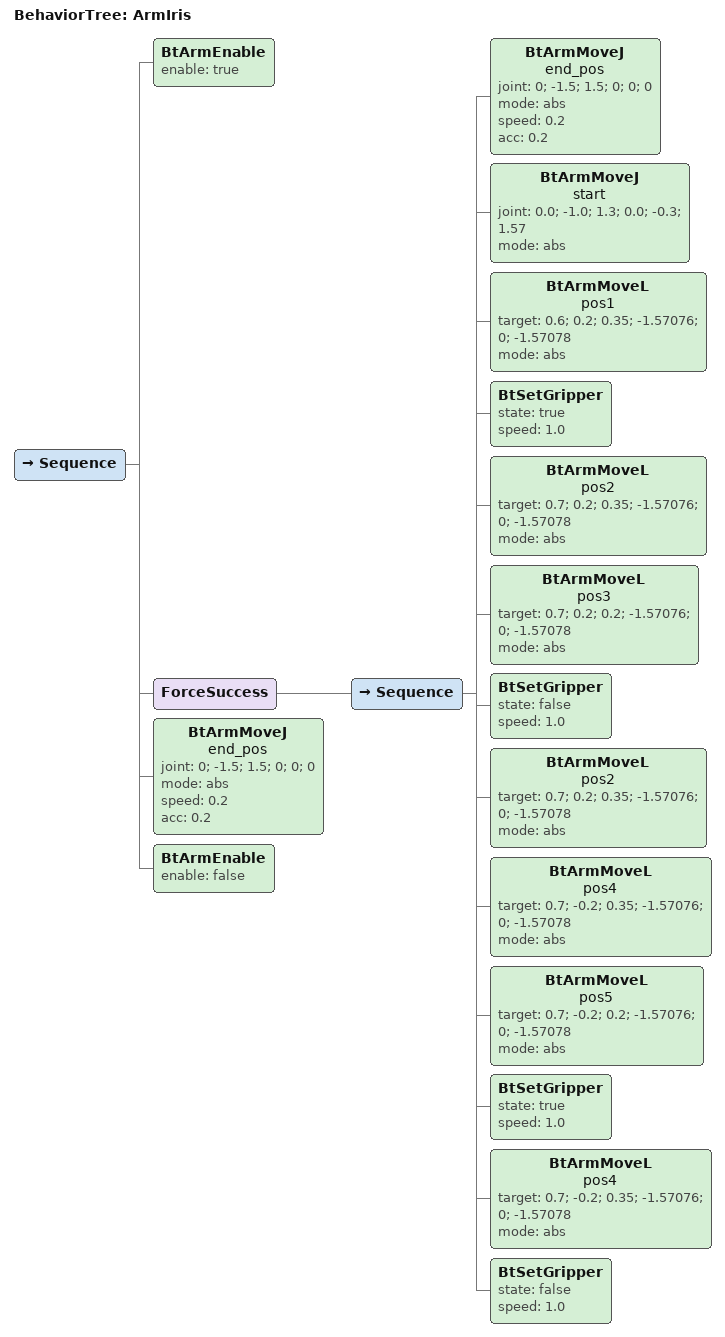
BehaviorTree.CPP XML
<?xml version="1.0" encoding="UTF-8"?>
<root BTCPP_format="4">
    <BehaviorTree ID="ArmIris">
        <Sequence>
            <BtArmEnable enable="true" />
            <ForceSuccess>
                <Sequence>
                    <BtArmMoveJ name="end_pos"
                        joint="0; -1.5; 1.5; 0; 0; 0"
                        mode="abs"
                        speed="0.2"
                        acc="0.2" />
                    <BtArmMoveJ name="start"
                        joint="0.0; -1.0; 1.3; 0.0; -0.3; 1.57"
                        mode="abs" />

                    <BtArmMoveL name="pos1"
                        target="0.6; 0.2; 0.35; -1.57076; 0; -1.57078"
                        mode="abs" />
                    <BtSetGripper state="true" speed="1.0" />

                    <BtArmMoveL name="pos2"
                        target="0.7; 0.2; 0.35; -1.57076; 0; -1.57078"
                        mode="abs" />
                    <BtArmMoveL name="pos3"
                        target="0.7; 0.2; 0.2; -1.57076; 0; -1.57078"
                        mode="abs" />
                    <BtSetGripper state="false" speed="1.0" />

                    <BtArmMoveL name="pos2"
                        target="0.7; 0.2; 0.35; -1.57076; 0; -1.57078"
                        mode="abs" />
                    <BtArmMoveL name="pos4"
                        target="0.7; -0.2; 0.35; -1.57076; 0; -1.57078"
                        mode="abs" />
                    <BtArmMoveL name="pos5"
                        target="0.7; -0.2; 0.2; -1.57076; 0; -1.57078"
                        mode="abs" />
                    <BtSetGripper state="true" speed="1.0" />

                    <BtArmMoveL name="pos4"
                        target="0.7; -0.2; 0.35; -1.57076; 0; -1.57078"
                        mode="abs" />
                    <BtSetGripper state="false" speed="1.0" />

                </Sequence>
            </ForceSuccess>
            <BtArmMoveJ name="end_pos"
                joint="0; -1.5; 1.5; 0; 0; 0"
                mode="abs"
                speed="0.2"
                acc="0.2" />
            <BtArmEnable enable="false" />
        </Sequence>
    </BehaviorTree>

</root>
